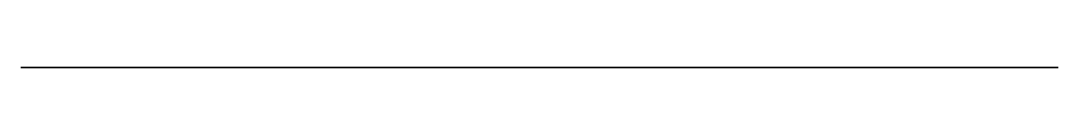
# Model space of a CAD drawing. Header units: millimetres. Extents: x 3.6 to 20.4, y 0 to 0.
import ezdxf

# ---------------------------------------------------------------- set-up
doc = ezdxf.new("R2010")
doc.units = ezdxf.units.MM
doc.layers.get('0').update_dxf_attribs({"color": 173, "true_color": 0x5858e1})

msp = doc.modelspace()

# ---------------------------------------------------------------- linework, layer by layer
at = {"color": 54, "true_color": 0x94b11b}
msp.add_polyline3d([(14.959, 0, -117.034), (14.336, 0, -116.928), (14.028, 0, -116.861), (13.724, 0, -116.783), (13.425, 0, -116.691), (13.131, 0, -116.584), (12.843, 0, -116.459), (12.563, 0, -116.314), (12.292, 0, -116.152), (12.031, 0, -115.976), (11.78, 0, -115.786), (11.54, 0, -115.582), (11.311, 0, -115.366), (11.095, 0, -115.137), (10.891, 0, -114.897), (10.7, 0, -114.645), (10.524, 0, -114.383), (10.362, 0, -114.112), (10.216, 0, -113.833), (10.085, 0, -113.547), (9.97, 0, -113.254), (9.872, 0, -112.955), (9.789, 0, -112.651), (9.724, 0, -112.342), (9.701, 0, -112.199), (9.684, 0, -112.055), (9.663, 0, -111.766), (9.656, 0, -111.183), (3.56, 0, -111.177), (3.56, 0, -135.322), (4.54, 0, -136.349), (4.54, 0, -187.638), (3.56, 0, -188.551), (3.56, 0, -214.319), (20.236, 0, -214.319), (20.236, 0, -135.603), (20.228, 0, -135.072), (20.217, 0, -134.942), (20.207, 0, -134.877), (20.195, 0, -134.814), (20.18, 0, -134.751), (20.161, 0, -134.689), (20.139, 0, -134.628), (20.126, 0, -134.598), (20.112, 0, -134.568), (20.089, 0, -134.524), (20.064, 0, -134.48), (20.038, 0, -134.438), (20.011, 0, -134.397), (19.982, 0, -134.357), (19.951, 0, -134.318), (19.919, 0, -134.28), (19.886, 0, -134.244), (19.851, 0, -134.209), (19.815, 0, -134.175), (19.778, 0, -134.142), (19.74, 0, -134.111), (19.7, 0, -134.081), (19.66, 0, -134.053), (19.618, 0, -134.026), (19.575, 0, -134.001), (19.531, 0, -133.977), (19.486, 0, -133.955), (19.441, 0, -133.935), (19.395, 0, -133.916), (19.349, 0, -133.9), (19.302, 0, -133.885), (19.254, 0, -133.871), (19.206, 0, -133.86), (19.158, 0, -133.85), (19.109, 0, -133.842), (19.06, 0, -133.836), (19.011, 0, -133.832), (18.961, 0, -133.83), (18.912, 0, -133.829), (18.862, 0, -133.831), (18.812, 0, -133.834), (18.824, 0, -133.732), (18.833, 0, -133.631), (18.838, 0, -133.529), (18.838, 0, -133.427), (18.836, 0, -133.326), (18.829, 0, -133.225), (18.818, 0, -133.124), (18.804, 0, -133.024), (18.786, 0, -132.924), (18.765, 0, -132.825), (18.739, 0, -132.727), (18.71, 0, -132.63), (18.678, 0, -132.533), (18.641, 0, -132.438), (18.601, 0, -132.344), (18.558, 0, -132.252), (18.511, 0, -132.161), (18.46, 0, -132.072), (18.407, 0, -131.986), (18.351, 0, -131.901), (18.291, 0, -131.819), (18.228, 0, -131.739), (18.163, 0, -131.662), (18.095, 0, -131.587), (18.024, 0, -131.515), (17.95, 0, -131.445), (17.874, 0, -131.378), (17.795, 0, -131.314), (17.714, 0, -131.253), (17.63, 0, -131.195), (17.544, 0, -131.14), (17.456, 0, -131.088), (17.366, 0, -131.039), (17.275, 0, -130.994), (17.182, 0, -130.953), (17.087, 0, -130.915), (16.992, 0, -130.881), (16.895, 0, -130.85), (16.798, 0, -130.823), (16.699, 0, -130.799), (16.6, 0, -130.78), (16.5, 0, -130.764), (16.399, 0, -130.751), (16.298, 0, -130.743), (16.196, 0, -130.738), (16.095, 0, -130.737), (15.993, 0, -130.74), (15.891, 0, -130.747), (15.891, 0, -129.428), (16.235, 0, -129.312), (16.57, 0, -129.177), (16.895, 0, -129.025), (17.21, 0, -128.855), (17.514, 0, -128.668), (17.807, 0, -128.465), (18.087, 0, -128.247), (18.355, 0, -128.013), (18.609, 0, -127.765), (18.849, 0, -127.502), (19.074, 0, -127.227), (19.284, 0, -126.938), (19.478, 0, -126.637), (19.656, 0, -126.325), (19.816, 0, -126.002), (19.959, 0, -125.668), (20.082, 0, -125.326), (20.185, 0, -124.98), (20.268, 0, -124.63), (20.331, 0, -124.278), (20.374, 0, -123.924), (20.397, 0, -123.569), (20.4, 0, -123.213), (20.383, 0, -122.858), (20.347, 0, -122.505), (20.29, 0, -122.154), (20.215, 0, -121.806), (20.119, 0, -121.462), (20.004, 0, -121.123), (19.87, 0, -120.789), (19.717, 0, -120.463), (19.544, 0, -120.144), (19.353, 0, -119.835), (19.146, 0, -119.539), (18.924, 0, -119.256), (18.687, 0, -118.988), (18.436, 0, -118.734), (18.172, 0, -118.495), (17.895, 0, -118.272), (17.607, 0, -118.064), (17.308, 0, -117.873), (16.998, 0, -117.699), (16.678, 0, -117.542), (16.35, 0, -117.403), (16.013, 0, -117.282), (15.668, 0, -117.18), (15.317, 0, -117.097)], close=True, dxfattribs=at)

doc.saveas('drawing.dxf')
